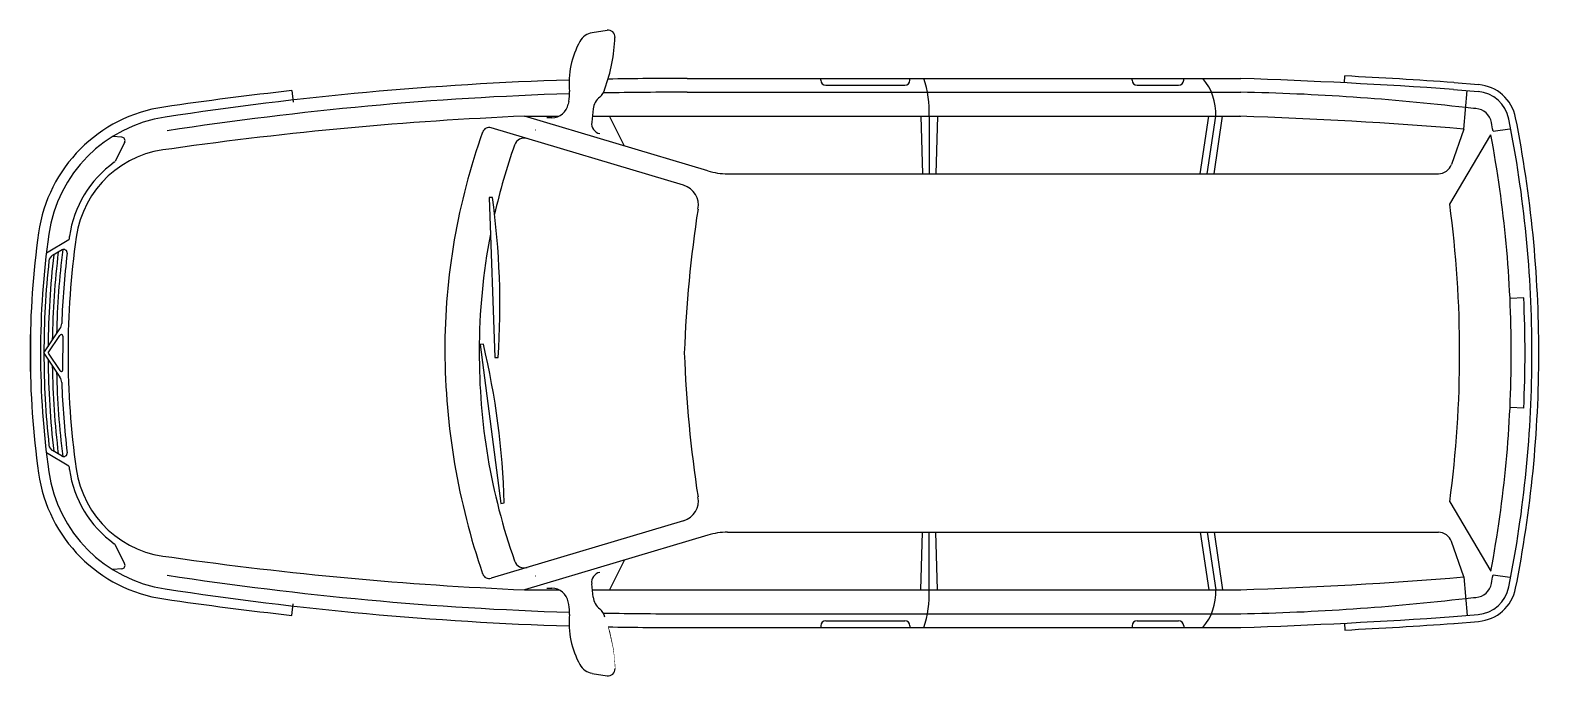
# Model space of a CAD drawing. Extents: x -1.9 to 2.48, y -0.94 to 0.94.
import ezdxf

# ---------------------------------------------------------------- set-up
doc = ezdxf.new("R2010")
doc.units = 0
doc.header["$MEASUREMENT"] = 0
doc.set_wipeout_variables(frame=1)
doc.layers.get('0').update_dxf_attribs({"linetype": 'CONTINUOUS'})

msp = doc.modelspace()

# ---------------------------------------------------------------- linework, layer by layer
msp.add_arc((-0.6929, -0.9365), 0.4919, 2.3087, 20.122)

# ---------------------------------------------------------------- next in the draw order: wipeouts: each hides what was drawn before it
msp.add_wipeout([(-1.8912, 0.2111), (-1.8886, 0.2399), (-1.8862, 0.2635), (-1.8821, 0.2995), (-1.8756, 0.3489), (-1.8625, 0.4098), (-1.85, 0.4462), (-1.8221, 0.5041), (-1.7891, 0.5531), (-1.7546, 0.5922), (-1.7263, 0.6182), (-1.6971, 0.6407), (-1.6637, 0.6619), (-1.629, 0.6797), (-1.5955, 0.6934), (-1.5523, 0.7065), (-1.5119, 0.7144), (-1.4498, 0.7232), (-1.3958, 0.7306), (-1.3521, 0.7364), (-1.2968, 0.7435), (-1.2283, 0.7519), (-1.181, 0.7574), (-1.1401, 0.762), (-1.1372, 0.7344), (-0.9772, 0.7514), (-0.6845, 0.7756), (-0.4506, 0.7885), (-0.3346, 0.7928), (-0.3325, 0.8168), (-0.3287, 0.8377), (-0.3224, 0.8607), (-0.3165, 0.877), (-0.3094, 0.8931), (-0.3033, 0.905), (-0.2883, 0.9218), (-0.2815, 0.9258), (-0.2675, 0.9303), (-0.246, 0.9338), (-0.2245, 0.9372), (-0.2193, 0.9374), (-0.2159, 0.9367), (-0.2128, 0.9356), (-0.2098, 0.9338), (-0.2081, 0.9325), (-0.207, 0.9314), (-0.2057, 0.93), (-0.2045, 0.9283), (-0.2032, 0.9259), (-0.2027, 0.9247), (-0.2021, 0.923), (-0.2018, 0.9216), (-0.2015, 0.9198), (-0.2013, 0.9179), (-0.2014, 0.9159), (-0.2015, 0.914), (-0.2026, 0.8965), (-0.2055, 0.87), (-0.2085, 0.8506), (-0.2134, 0.8264), (-0.217, 0.8119), (-0.2217, 0.7953), (-0.1703, 0.7961), (-0.0868, 0.797), (-0.0005, 0.7974), (0.0686, 0.7974), (1.6168, 0.7974), (1.9177, 0.7846), (1.9187, 0.8046), (2.2713, 0.7825), (2.3122, 0.7789), (2.3318, 0.7747), (2.3563, 0.7641), (2.3712, 0.7541), (2.3846, 0.7418), (2.3974, 0.7254), (2.4057, 0.7104), (2.4146, 0.6834), (2.4216, 0.647), (2.4496, 0.4746), (2.4754, 0.2141), (2.482, 0), (2.4651, -0.3433), (2.4431, -0.52), (2.4146, -0.6834), (2.4084, -0.7041), (2.3972, -0.7257), (2.3842, -0.7422), (2.3715, -0.7538), (2.3556, -0.7646), (2.3365, -0.7732), (2.3143, -0.7786), (2.2927, -0.7807), (2.2713, -0.7825), (2.2355, -0.7856), (2.1383, -0.792), (2.0489, -0.7975), (1.9893, -0.8008), (1.9187, -0.8046), (1.9177, -0.7846), (1.6168, -0.7974), (0.0348, -0.7974), (-0.2217, -0.7953), (-0.2077, -0.8554), (-0.204, -0.882), (-0.2014, -0.9167), (-0.2016, -0.9208), (-0.2026, -0.9245), (-0.2041, -0.9276), (-0.2064, -0.9307), (-0.2081, -0.9325), (-0.2109, -0.9346), (-0.2145, -0.9363), (-0.2167, -0.9369), (-0.2213, -0.9375), (-0.2245, -0.9372), (-0.2284, -0.9366), (-0.2343, -0.9357), (-0.2427, -0.9343), (-0.2479, -0.9335), (-0.2533, -0.9326), (-0.2578, -0.9319), (-0.2624, -0.9311), (-0.2675, -0.9303), (-0.2715, -0.9294), (-0.2781, -0.9273), (-0.2826, -0.9252), (-0.2866, -0.9229), (-0.2907, -0.92), (-0.2938, -0.9173), (-0.297, -0.9139), (-0.3004, -0.9097), (-0.3033, -0.905), (-0.3095, -0.8929), (-0.3159, -0.8786), (-0.3195, -0.8692), (-0.3228, -0.8595), (-0.3254, -0.8507), (-0.3291, -0.8358), (-0.3307, -0.8277), (-0.3323, -0.8181), (-0.3335, -0.808), (-0.3342, -0.8), (-0.3346, -0.7928), (-0.4845, -0.787), (-0.5978, -0.7811), (-0.6889, -0.7753), (-0.7989, -0.7672), (-0.8902, -0.7596), (-1.004, -0.7488), (-1.1372, -0.7344), (-1.1386, -0.7482), (-1.1401, -0.762), (-1.5119, -0.7144), (-1.5737, -0.7006), (-1.6083, -0.6886), (-1.6392, -0.6749), (-1.6743, -0.6556), (-1.717, -0.6258), (-1.7546, -0.5922), (-1.784, -0.5595), (-1.8096, -0.5243), (-1.8312, -0.4874), (-1.8543, -0.4347), (-1.8687, -0.3861), (-1.8756, -0.3489), (-1.8824, -0.2965), (-1.8873, -0.2522), (-1.8925, -0.1953), (-1.8968, -0.129), (-1.8994, -0.0599), (-1.8995, 0.0535), (-1.8971, 0.1226)])

# ---------------------------------------------------------------- next in the draw order: linework, layer by layer
for p, q in [((-0.2675, 0.9303), (-0.2245, 0.9372)), ((0.0086, 0.7974), (1.6168, 0.7974)), ((1.9177, 0.7846), (1.9187, 0.8046)), ((-1.1401, 0.762), (-1.1366, 0.7287)), ((2.234, 0.7656), (2.3054, 0.7595)), ((2.2357, 0.7855), (2.307, 0.7795)), ((2.2643, 0.6503), (2.2738, 0.7622)), ((-0.3356, 0.7305), (-0.3373, 0.7226)), ((-0.2647, 0.7092), (-0.2691, 0.6699)), ((-0.4642, 0.6877), (-0.3648, 0.6877)), ((0.0683, 0.5289), (-0.4642, 0.6877)), ((-0.2672, 0.6874), (1.6168, 0.6874)), ((-0.1734, 0.601), (-0.2174, 0.6877)), ((0.6873, 0.6877), (0.6921, 0.5205)), ((0.7114, 0.6877), (0.7114, 0.5205)), ((0.7355, 0.6877), (0.7307, 0.5205)), ((1.4986, 0.5205), (1.5232, 0.6877)), ((1.5188, 0.5205), (1.5434, 0.6877)), ((1.5391, 0.5205), (1.5636, 0.6877)), ((-1.6337, 0.6267), (-1.66, 0.6292)), ((-0.002, 0.4872), (-0.5612, 0.6541)), ((2.2233, 0.4321), (2.3428, 0.6333)), ((2.2643, 0.6503), (2.228, 0.5472)), ((2.3489, 0.6444), (2.3982, 0.6507)), ((-1.6256, 0.6123), (-1.653, 0.5574)), ((0.1255, 0.5205), (2.1903, 0.5205)), ((-1.7876, 0.3286), (-1.853, 0.2901)), ((-1.7876, -0.3286), (-1.853, -0.2901)), ((2.2233, -0.4321), (2.3428, -0.6333)), ((-0.002, -0.4872), (-0.5612, -0.6541)), ((0.1255, -0.5205), (2.1903, -0.5205)), ((0.6873, -0.6877), (0.6921, -0.5205)), ((0.7114, -0.6877), (0.7114, -0.5205)), ((0.7355, -0.6877), (0.7307, -0.5205)), ((1.4986, -0.5205), (1.5232, -0.6877)), ((1.5188, -0.5205), (1.5434, -0.6877)), ((1.5391, -0.5205), (1.5636, -0.6877)), ((-1.6256, -0.6123), (-1.653, -0.5574)), ((0.0683, -0.5289), (-0.4642, -0.6877)), ((2.2643, -0.6503), (2.228, -0.5472)), ((-0.1734, -0.601), (-0.2174, -0.6877)), ((-1.6337, -0.6267), (-1.66, -0.6292)), ((2.2643, -0.6503), (2.2738, -0.7622)), ((2.3489, -0.6444), (2.3982, -0.6507)), ((-0.4642, -0.6877), (-0.3648, -0.6877)), ((-0.2647, -0.7092), (-0.2691, -0.6699)), ((-0.2672, -0.6874), (1.6168, -0.6874)), ((-1.1401, -0.762), (-1.1366, -0.7287)), ((-0.3356, -0.7305), (-0.3373, -0.7226)), ((1.9177, -0.7846), (1.9187, -0.8046)), ((2.234, -0.7656), (2.3054, -0.7595)), ((2.2357, -0.7855), (2.307, -0.7795)), ((0.0086, -0.7974), (1.6168, -0.7974)), ((-0.2675, -0.9303), (-0.2245, -0.9372))]:
    msp.add_line(p, q)
at = {"color": 9}
for p, q in [((0.3962, 0.7924), (0.3962, 0.7974)), ((0.6551, 0.7924), (0.6551, 0.7974)), ((1.3006, 0.7924), (1.3006, 0.7974)), ((1.4506, 0.7924), (1.4506, 0.7974)), ((0.0086, 0.7574), (1.6168, 0.7574)), ((0.4112, 0.7774), (0.6401, 0.7774)), ((1.3156, 0.7774), (1.4356, 0.7774)), ((-0.5575, 0.452), (-0.567, 0.4516)), ((-0.567, 0.4516), (-0.5505, -0.0132)), ((-1.8076, 0.2994), (-1.8357, 0.2828)), ((2.4383, 0.1605), (2.3983, 0.1587)), ((-1.8601, 0.0003), (-1.8136, 0.0706)), ((-1.8481, 0.0003), (-1.8144, 0.0512)), ((-1.8052, 0.0485), (-1.8052, 0.0003)), ((-0.5838, 0.0256), (-0.5932, 0.0244)), ((-0.5932, 0.0244), (-0.5326, -0.4368)), ((-1.8601, -0.0003), (-1.8136, -0.0706)), ((-1.8481, -0.0003), (-1.8144, -0.0512)), ((-1.8052, -0.0485), (-1.8052, -0.0003)), ((-0.5505, -0.0132), (-0.541, -0.0129)), ((2.4383, -0.1605), (2.3983, -0.1587)), ((-1.8076, -0.2994), (-1.8357, -0.2828)), ((-0.5326, -0.4368), (-0.5232, -0.4355)), ((0.0086, -0.7574), (1.6168, -0.7574)), ((0.4112, -0.7774), (0.6401, -0.7774)), ((1.3156, -0.7774), (1.4356, -0.7774)), ((0.3962, -0.7924), (0.3962, -0.7974)), ((0.6551, -0.7924), (0.6551, -0.7974)), ((1.3006, -0.7924), (1.3006, -0.7974)), ((1.4506, -0.7924), (1.4506, -0.7974))]:
    msp.add_line(p, q, dxfattribs=at)
for centre, radius, start, end in [((-0.2595, 0.8809), 0.05, 99.2101, 151.2266), ((-0.2213, 0.9175), 0.02, 357.6913, 99.2101), ((-0.0795, 0.7821), 0.2554, 151.2266, 184.9942), ((-0.6929, 0.9365), 0.4919, 339.878, 357.6913), ((-0.0361, -8.8626), 9.66, 91.77073, 98.76148), ((0.0086, -12.0032), 12.8006, 90, 91.03052), ((0.4079, 0.699), 0.3037, 357.8813, 18.9108), ((1.3885, 0.6959), 0.1552, 356.9873, 40.8552), ((1.0184, -16.8359), 17.6434, 86.04929, 88.05621), ((1.0184, -16.8359), 17.6634, 86.04929, 87.0782), ((0.0467, -9.9744), 10.8018, 96.3074, 98.29586), ((-0.4335, 0.7511), 0.1, 348.1083, 4.9942), ((-0.2713, 0.7753), 0.0411, 308.1727, 348.7801), ((2.2969, 0.6599), 0.1, 11.2743, 85.133), ((2.2969, 0.6599), 0.12, 11.2743, 85.133), ((-1.4498, 0.2889), 0.43, 98.2959, 171.9694), ((-0.3862, 0.7329), 0.05, 271.6727, 348.1083), ((-0.215, 0.7036), 0.05, 128.1727, 173.5799), ((0.3618, -20.9112), 21.7077, 84.87879, 84.95798), ((2.2952, 0.66), 0.05, 10.5383, 85.133), ((-1.4498, 0.2889), 0.4, 98.2959, 171.9694), ((0.2453, -20.8925), 21.5846, 91.6727, 91.71269), ((-0.2393, 0.6665), 0.03, 173.5799, 258.0136), ((1.2507, -11.3934), 12.0862, 85.18943, 88.27989), ((-1.0133, 0.0445), 3.4153, 10.1152, 10.5383), ((-1.0133, 0), 3.4753, 0, 11.2743), ((-1.0133, 0), 3.4953, 0, 11.2743), ((-1.6346, 0.6168), 0.01, 333.5251, 84.6577), ((1.1984, 0.0059), 1.8941, 160.3901, 180.0138), ((-0.5669, 0.6349), 0.02, 73.3881, 160.3901), ((-0.4647, 0.594), 0.03, 73.3881, 160.5282), ((-1.0133, 0), 3.4153, 0, 10.6867), ((1.1984, 0.0059), 1.7941, 160.5282, 167.22), ((-1.4693, 0.2939), 0.32, 125.7107, 171.9063), ((-1.6619, 0.5619), 0.01, 305.7107, 333.5251), ((0.1255, 0.7205), 0.2, 253.3881, 270), ((2.1903, 0.5605), 0.04, 270, 340.5991), ((-0.0192, 0.4297), 0.06, 348.9049, 73.3881), ((3.6428, -0.1351), 3.6453, 171.2702, 177.8764), ((-1.0133, 0), 3.2653, 0, 7.6043), ((0.5952, 0.0003), 2.4953, 171.9694, 180.0078), ((0.5952, 0.0003), 2.4653, 171.9694, 180.0078), ((0.5952, 0.0003), 2.4053, 171.9063, 172.157), ((1.1984, 0.0059), 1.7941, 169.095, 180.0138), ((0.5952, -0.0003), 2.4953, 179.9922, 188.0306), ((0.5952, -0.0003), 2.4653, 179.9922, 188.0306), ((1.3384, 0.0179), 2.0341, 180.3247, 198.9193), ((1.1997, -0.0056), 1.7953, 179.6316, 199.4683), ((-1.0133, 0), 3.2653, 352.3957, 0), ((-1.0133, 0), 3.4153, 349.3133, 0), ((-1.0133, 0), 3.4753, 348.7257, 0), ((-1.0133, 0), 3.4953, 348.7257, 0), ((3.6428, 0.1351), 3.6453, 182.1236, 188.7298), ((-1.4498, -0.2889), 0.43, 188.0306, 261.7041), ((-1.4498, -0.2889), 0.4, 188.0306, 261.7041), ((0.5952, -0.0003), 2.4053, 187.843, 188.0937), ((-1.4693, -0.2939), 0.32, 188.0937, 234.2893), ((-0.0192, -0.4297), 0.06, 286.6119, 11.0951), ((0.1255, -0.7205), 0.2, 90, 106.6119), ((2.1903, -0.5605), 0.04, 19.4009, 90), ((-1.6619, -0.5619), 0.01, 26.4749, 54.2893), ((-1.6346, -0.6168), 0.01, 275.3423, 26.4749), ((-0.4647, -0.594), 0.03, 199.4718, 286.6119), ((-0.5669, -0.6349), 0.02, 199.6099, 286.6119), ((-0.2393, -0.6665), 0.03, 101.9864, 186.4201), ((1.2507, 11.3934), 12.0862, 271.72011, 274.81057), ((-1.0133, -0.0445), 3.4153, 349.4617, 349.8848), ((-0.0361, 8.8626), 9.66, 261.23852, 268.22927), ((0.2453, 20.8925), 21.5846, 268.28731, 268.3273), ((-0.3862, -0.7329), 0.05, 11.8917, 88.3273), ((0.4079, -0.699), 0.3037, 341.0892, 2.1187), ((1.3885, -0.6959), 0.1552, 319.1448, 3.0127), ((2.2952, -0.66), 0.05, 274.867, 349.4617), ((2.2969, -0.6599), 0.1, 274.867, 348.7257), ((2.2969, -0.6599), 0.12, 274.867, 348.7257), ((0.0467, 9.9744), 10.8018, 261.70414, 263.6926), ((-0.4335, -0.7511), 0.1, 355.0058, 11.8917), ((-0.215, -0.7036), 0.05, 186.4201, 231.8273), ((-0.2713, -0.7753), 0.0411, 11.2199, 51.8273), ((0.3618, 20.9112), 21.7077, 275.04202, 275.12121), ((-0.0795, -0.7821), 0.2554, 175.0058, 208.7734), ((1.0184, 16.8359), 17.6434, 271.94379, 273.95071), ((1.0184, 16.8359), 17.6634, 272.9218, 273.95071), ((0.0086, 12.0032), 12.8006, 268.96948, 270), ((-0.2595, -0.8809), 0.05, 208.7734, 260.7899), ((-0.2213, -0.9175), 0.02, 260.7899, 2.3087)]:
    msp.add_arc(centre, radius, start, end)
for centre, radius, start, end in [((0.4112, 0.7924), 0.015, 180, 270), ((0.6401, 0.7924), 0.015, 270, 0), ((1.3156, 0.7924), 0.015, 180, 270), ((1.4356, 0.7924), 0.015, 270, 0), ((-0.0361, -8.8633), 9.6207, 91.77157, 98.76564), ((0.0086, -12.0032), 12.7606, 90, 91.09598), ((1.4821, -5.9736), 6.7323, 83.28249, 88.8635), ((-0.0093, -9.8528), 10.5504, 92.47101, 98.0602), ((0.1756, -23.3786), 24.0336, 91.44683, 91.45029), ((-1.4693, 0.2939), 0.3, 93.6894, 171.9063), ((-2.7888, 0.1401), 2.253, 356.1076, 7.9577), ((0.5952, 0.0003), 2.3853, 171.9063, 180.0078), ((0.5952, 0.0003), 2.4553, 173.7472, 180), ((0.5952, 0.0003), 2.4433, 173.3007, 179.5727), ((-1.8256, 0.2656), 0.02, 120.4766, 173.7472), ((0.5952, 0.0003), 2.4313, 173.0859, 179.1361), ((0.5952, 0.0003), 2.4193, 172.8771, 178.6898), ((0.5952, 0.0003), 2.4053, 173.0944, 177.9556), ((-1.8026, 0.2907), 0.01, 353.0944, 120.4766), ((-1.0133, 0), 3.4553, 0, 2.6628), ((-1.8102, 0.0485), 0.005, 0, 146.4863), ((-1.8385, 0.0872), 0.03, 326.36, 357.9556), ((-2.7753, -0.4969), 2.253, 1.5598, 13.4099), ((-1.0133, 0), 3.4553, 357.3372, 0), ((0.5952, -0.0003), 2.4553, 180, 186.2528), ((0.5952, -0.0003), 2.4433, 180.4273, 186.6993), ((0.5952, -0.0003), 2.4313, 180.8639, 186.9141), ((0.5952, -0.0003), 2.3853, 179.9922, 188.0937), ((0.5952, -0.0003), 2.4193, 181.3102, 187.1229), ((-1.8102, -0.0485), 0.005, 213.5137, 0), ((-1.8385, -0.0872), 0.03, 2.0444, 33.64), ((0.5952, -0.0003), 2.4053, 182.0444, 186.9056), ((-1.8256, -0.2656), 0.02, 186.2528, 239.5234), ((-1.8026, -0.2907), 0.01, 239.5234, 6.9056), ((-1.4693, -0.2939), 0.3, 188.0937, 266.3106), ((-0.0093, 9.8528), 10.5504, 261.9398, 267.52899), ((-0.0361, 8.8633), 9.6207, 261.23436, 268.22843), ((0.1756, 23.3786), 24.0336, 268.54971, 268.55317), ((1.4821, 5.9736), 6.7323, 271.1365, 276.71751), ((0.0086, 12.0032), 12.7606, 268.90402, 270), ((0.4112, -0.7924), 0.015, 90, 180), ((0.6401, -0.7924), 0.015, 0, 90), ((1.3156, -0.7924), 0.015, 90, 180), ((1.4356, -0.7924), 0.015, 0, 90)]:
    msp.add_arc(centre, radius, start, end, dxfattribs=at)

doc.saveas('drawing.dxf')
